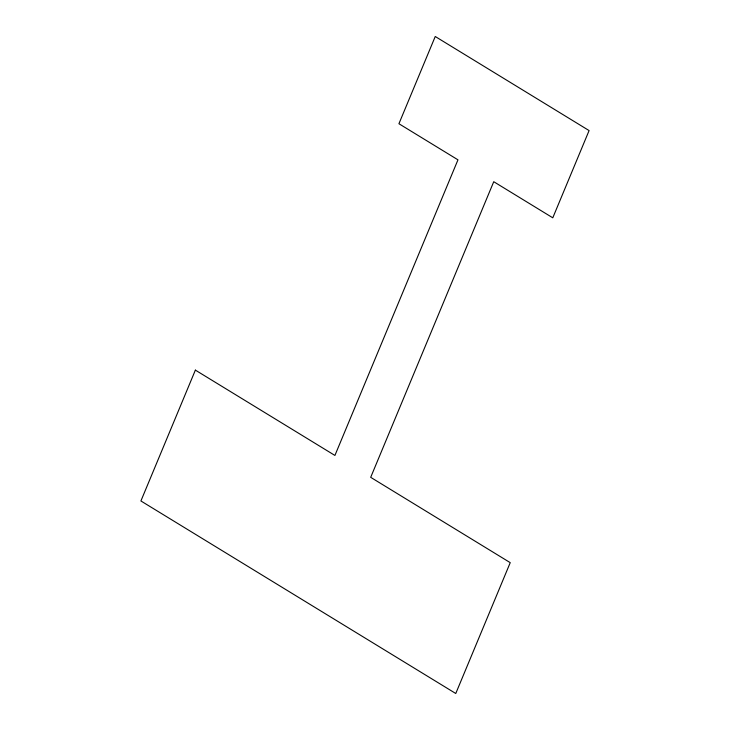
<?xml version="1.0" encoding="UTF-8"?>
<svg xmlns="http://www.w3.org/2000/svg" width="730" height="730" viewBox="0 0 730 730"><rect width="100%" height="100%" fill="white"/><g stroke="black" fill="none" stroke-linecap="round" stroke-linejoin="round"><path stroke-width="1.09" d="M195.375 370.119L140.908 500.962L455.766 693.5L510.233 562.657L370.694 477.329L493.745 181.706L552.783 217.814L589.092 130.579L435.244 36.5L398.927 123.735L457.965 159.833L334.915 455.447L195.375 370.119"/></g></svg>
